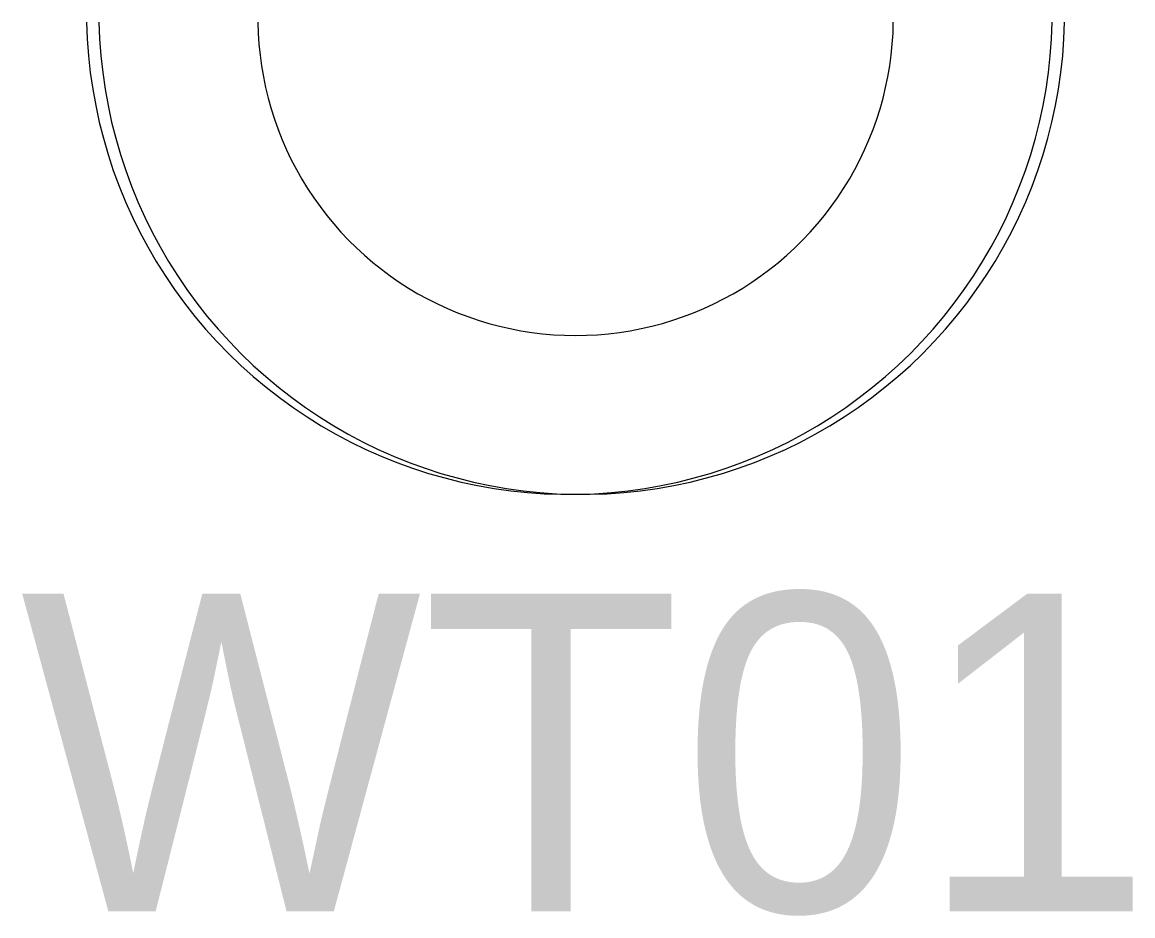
# Model space of a CAD drawing. Header units: metres. Extents: x 0 to 2861, y -1 to 1496.
# Drawn here: x 5.8623 to 6.2118, y 13.6448 to 13.9262 of the extents above; entities that cross this region are included whole.
import ezdxf

# ---------------------------------------------------------------- set-up
doc = ezdxf.new("R2010")
doc.units = ezdxf.units.M
doc.layers.add('FURNITURE', color=251, linetype='Continuous')
doc.layers.add('TEKS', color=7, linetype='Continuous')

msp = doc.modelspace()

# ---------------------------------------------------------------- linework, layer by layer
at = {"layer": 'FURNITURE', "lineweight": 13}
for points in [[(5.88256, 13.9262), (5.88276, 13.92091), (5.88315, 13.91563), (5.88373, 13.91038), (5.88449, 13.90514), (5.88543, 13.89993), (5.88655, 13.89476), (5.88785, 13.88964), (5.88932, 13.88456), (5.89097, 13.87953), (5.8928, 13.87457), (5.8948, 13.86967), (5.89697, 13.86484), (5.8993, 13.86009), (5.9018, 13.85543), (5.90446, 13.85086), (5.90727, 13.84638), (5.91024, 13.842), (5.91336, 13.83773), (5.91663, 13.83357), (5.92004, 13.82953), (5.92359, 13.8256), (5.92728, 13.82181), (5.93109, 13.81814), (5.93503, 13.81461), (5.93909, 13.81122), (5.94326, 13.80797), (5.94755, 13.80486), (5.95194, 13.80191), (5.95643, 13.79912), (5.96101, 13.79648), (5.96569, 13.794), (5.97045, 13.79169), (5.97528, 13.78954), (5.98019, 13.78757), (5.98516, 13.78576), (5.99019, 13.78413), (5.99528, 13.78268), (6.00041, 13.7814), (6.00559, 13.7803), (6.0108, 13.77939), (6.01604, 13.77865), (6.0213, 13.7781), (6.02658, 13.77773), (6.03186, 13.77755), (6.03715, 13.77755), (6.04244, 13.77773), (6.04772, 13.7781), (6.05298, 13.77865), (6.05822, 13.77939), (6.06343, 13.7803), (6.0686, 13.7814), (6.07374, 13.78268), (6.07882, 13.78413), (6.08386, 13.78576), (6.08883, 13.78757), (6.09374, 13.78954), (6.09857, 13.79169), (6.10333, 13.794), (6.108, 13.79648), (6.11259, 13.79912), (6.11708, 13.80191), (6.12147, 13.80486), (6.12576, 13.80797), (6.12993, 13.81122), (6.13399, 13.81461), (6.13793, 13.81814), (6.14174, 13.82181), (6.14543, 13.8256), (6.14898, 13.82953), (6.15239, 13.83357), (6.15565, 13.83773), (6.15877, 13.842), (6.16175, 13.84638), (6.16456, 13.85086), (6.16722, 13.85543), (6.16972, 13.86009), (6.17205, 13.86484), (6.17422, 13.86967), (6.17622, 13.87457), (6.17804, 13.87953), (6.1797, 13.88456), (6.18117, 13.88964), (6.18247, 13.89476), (6.18359, 13.89993), (6.18453, 13.90514), (6.18529, 13.91038), (6.18586, 13.91563), (6.18626, 13.92091), (6.18646, 13.9262)], [(5.88646, 13.9262), (5.88667, 13.92091), (5.88706, 13.91563), (5.88764, 13.91038), (5.88839, 13.90514), (5.88933, 13.89993), (5.89045, 13.89476), (5.89175, 13.88964), (5.89323, 13.88456), (5.89488, 13.87953), (5.89671, 13.87457), (5.89871, 13.86967), (5.90087, 13.86484), (5.90321, 13.86009), (5.90571, 13.85543), (5.90836, 13.85086), (5.91118, 13.84638), (5.91415, 13.842), (5.91727, 13.83773), (5.92054, 13.83357), (5.92395, 13.82953), (5.9275, 13.8256), (5.93118, 13.82181), (5.935, 13.81814), (5.93893, 13.81461), (5.94299, 13.81122), (5.94717, 13.80797), (5.95145, 13.80486), (5.95584, 13.80191), (5.96034, 13.79912), (5.96492, 13.79648), (5.9696, 13.794), (5.97435, 13.79169), (5.97919, 13.78954), (5.9841, 13.78757), (5.98907, 13.78576), (5.9941, 13.78413), (5.99919, 13.78268), (6.00432, 13.7814), (6.0095, 13.7803), (6.01471, 13.77939), (6.01995, 13.77865), (6.02521, 13.7781), (6.03048, 13.77773), (6.03577, 13.77755), (6.04106, 13.77755), (6.04635, 13.77773), (6.05163, 13.7781), (6.05689, 13.77865), (6.06213, 13.77939), (6.06734, 13.7803), (6.07251, 13.7814), (6.07765, 13.78268), (6.08273, 13.78413), (6.08776, 13.78576), (6.09274, 13.78757), (6.09764, 13.78954), (6.10248, 13.79169), (6.10724, 13.794), (6.11191, 13.79648), (6.1165, 13.79912), (6.12099, 13.80191), (6.12538, 13.80486), (6.12966, 13.80797), (6.13384, 13.81122), (6.1379, 13.81461), (6.14184, 13.81814), (6.14565, 13.82181), (6.14933, 13.8256), (6.15288, 13.82953), (6.15629, 13.83357), (6.15956, 13.83773), (6.16268, 13.842), (6.16565, 13.84638), (6.16847, 13.85086), (6.17113, 13.85543), (6.17363, 13.86009), (6.17596, 13.86484), (6.17813, 13.86967), (6.18012, 13.87457), (6.18195, 13.87953), (6.1836, 13.88456), (6.18508, 13.88964), (6.18638, 13.89476), (6.1875, 13.89993), (6.18844, 13.90514), (6.1892, 13.91038), (6.18977, 13.91563), (6.19016, 13.92091), (6.19037, 13.9262)], [(5.93646, 13.9262), (5.93657, 13.92274), (5.9368, 13.91928), (5.93714, 13.91584), (5.93761, 13.91241), (5.93819, 13.909), (5.93889, 13.90561), (5.93971, 13.90225), (5.94064, 13.89892), (5.94169, 13.89562), (5.94285, 13.89236), (5.94412, 13.88914), (5.94551, 13.88597), (5.947, 13.88285), (5.9486, 13.87978), (5.95031, 13.87677), (5.95212, 13.87382), (5.95403, 13.87093), (5.95603, 13.86811), (5.95814, 13.86536), (5.96034, 13.86269), (5.96263, 13.8601), (5.965, 13.85758), (5.96747, 13.85515), (5.97001, 13.85281), (5.97264, 13.85055), (5.97534, 13.84839), (5.97812, 13.84632), (5.98096, 13.84435), (5.98387, 13.84248), (5.98685, 13.84071), (5.98988, 13.83905), (5.99297, 13.83749), (5.99612, 13.83604), (5.99931, 13.8347), (6.00254, 13.83347), (6.00582, 13.83235), (6.00913, 13.83135), (6.01247, 13.83046), (6.01585, 13.82969), (6.01924, 13.82903), (6.02266, 13.8285), (6.0261, 13.82808), (6.02955, 13.82778), (6.033, 13.8276), (6.03646, 13.82754), (6.03992, 13.8276), (6.04338, 13.82778), (6.04683, 13.82808), (6.05026, 13.8285), (6.05368, 13.82903), (6.05708, 13.82969), (6.06045, 13.83046), (6.0638, 13.83135), (6.06711, 13.83235), (6.07039, 13.83347), (6.07362, 13.8347), (6.07681, 13.83604), (6.07995, 13.83749), (6.08304, 13.83905), (6.08608, 13.84071), (6.08905, 13.84248), (6.09196, 13.84435), (6.09481, 13.84632), (6.09758, 13.84839), (6.10029, 13.85055), (6.10291, 13.85281), (6.10546, 13.85515), (6.10792, 13.85758), (6.1103, 13.8601), (6.11259, 13.86269), (6.11479, 13.86536), (6.11689, 13.86811), (6.1189, 13.87093), (6.12081, 13.87382), (6.12262, 13.87677), (6.12432, 13.87978), (6.12592, 13.88285), (6.12742, 13.88597), (6.1288, 13.88914), (6.13008, 13.89236), (6.13124, 13.89562), (6.13229, 13.89892), (6.13322, 13.90225), (6.13404, 13.90561), (6.13474, 13.909), (6.13532, 13.91241), (6.13578, 13.91584), (6.13613, 13.91928), (6.13636, 13.92274), (6.13646, 13.9262)], [(5.93646, 13.9262), (5.93657, 13.92274), (5.9368, 13.91928), (5.93714, 13.91584), (5.93761, 13.91241), (5.93819, 13.909), (5.93889, 13.90561), (5.93971, 13.90225), (5.94064, 13.89892), (5.94169, 13.89562), (5.94285, 13.89236), (5.94412, 13.88914), (5.94551, 13.88597), (5.947, 13.88285), (5.9486, 13.87978), (5.95031, 13.87677), (5.95212, 13.87382), (5.95403, 13.87093), (5.95603, 13.86811), (5.95814, 13.86536), (5.96034, 13.86269), (5.96263, 13.8601), (5.965, 13.85758), (5.96747, 13.85515), (5.97001, 13.85281), (5.97264, 13.85055), (5.97534, 13.84839), (5.97812, 13.84632), (5.98096, 13.84435), (5.98387, 13.84248), (5.98685, 13.84071), (5.98988, 13.83905), (5.99297, 13.83749), (5.99612, 13.83604), (5.99931, 13.8347), (6.00254, 13.83347), (6.00582, 13.83235), (6.00913, 13.83135), (6.01247, 13.83046), (6.01585, 13.82969), (6.01924, 13.82903), (6.02266, 13.8285), (6.0261, 13.82808), (6.02955, 13.82778), (6.033, 13.8276), (6.03646, 13.82754), (6.03992, 13.8276), (6.04338, 13.82778), (6.04683, 13.82808), (6.05026, 13.8285), (6.05368, 13.82903), (6.05708, 13.82969), (6.06045, 13.83046), (6.0638, 13.83135), (6.06711, 13.83235), (6.07039, 13.83347), (6.07362, 13.8347), (6.07681, 13.83604), (6.07995, 13.83749), (6.08304, 13.83905), (6.08608, 13.84071), (6.08905, 13.84248), (6.09196, 13.84435), (6.09481, 13.84632), (6.09758, 13.84839), (6.10029, 13.85055), (6.10291, 13.85281), (6.10546, 13.85515), (6.10792, 13.85758), (6.1103, 13.8601), (6.11259, 13.86269), (6.11479, 13.86536), (6.11689, 13.86811), (6.1189, 13.87093), (6.12081, 13.87382), (6.12262, 13.87677), (6.12432, 13.87978), (6.12592, 13.88285), (6.12742, 13.88597), (6.1288, 13.88914), (6.13008, 13.89236), (6.13124, 13.89562), (6.13229, 13.89892), (6.13322, 13.90225), (6.13404, 13.90561), (6.13474, 13.909), (6.13532, 13.91241), (6.13578, 13.91584), (6.13613, 13.91928), (6.13636, 13.92274), (6.13646, 13.9262)]]:
    msp.add_lwpolyline(points, dxfattribs=at)

# ---------------------------------------------------------------- texts
at = {"layer": 'TEKS', "color": 6, "insert": (5.86172, 13.74622), "char_height": 0.1, "attachment_point": 1}
msp.add_mtext_dynamic_manual_height_columns('WT01', width=29.6431529, gutter_width=1, heights=[0.091], dxfattribs=at)

doc.saveas('drawing.dxf')
